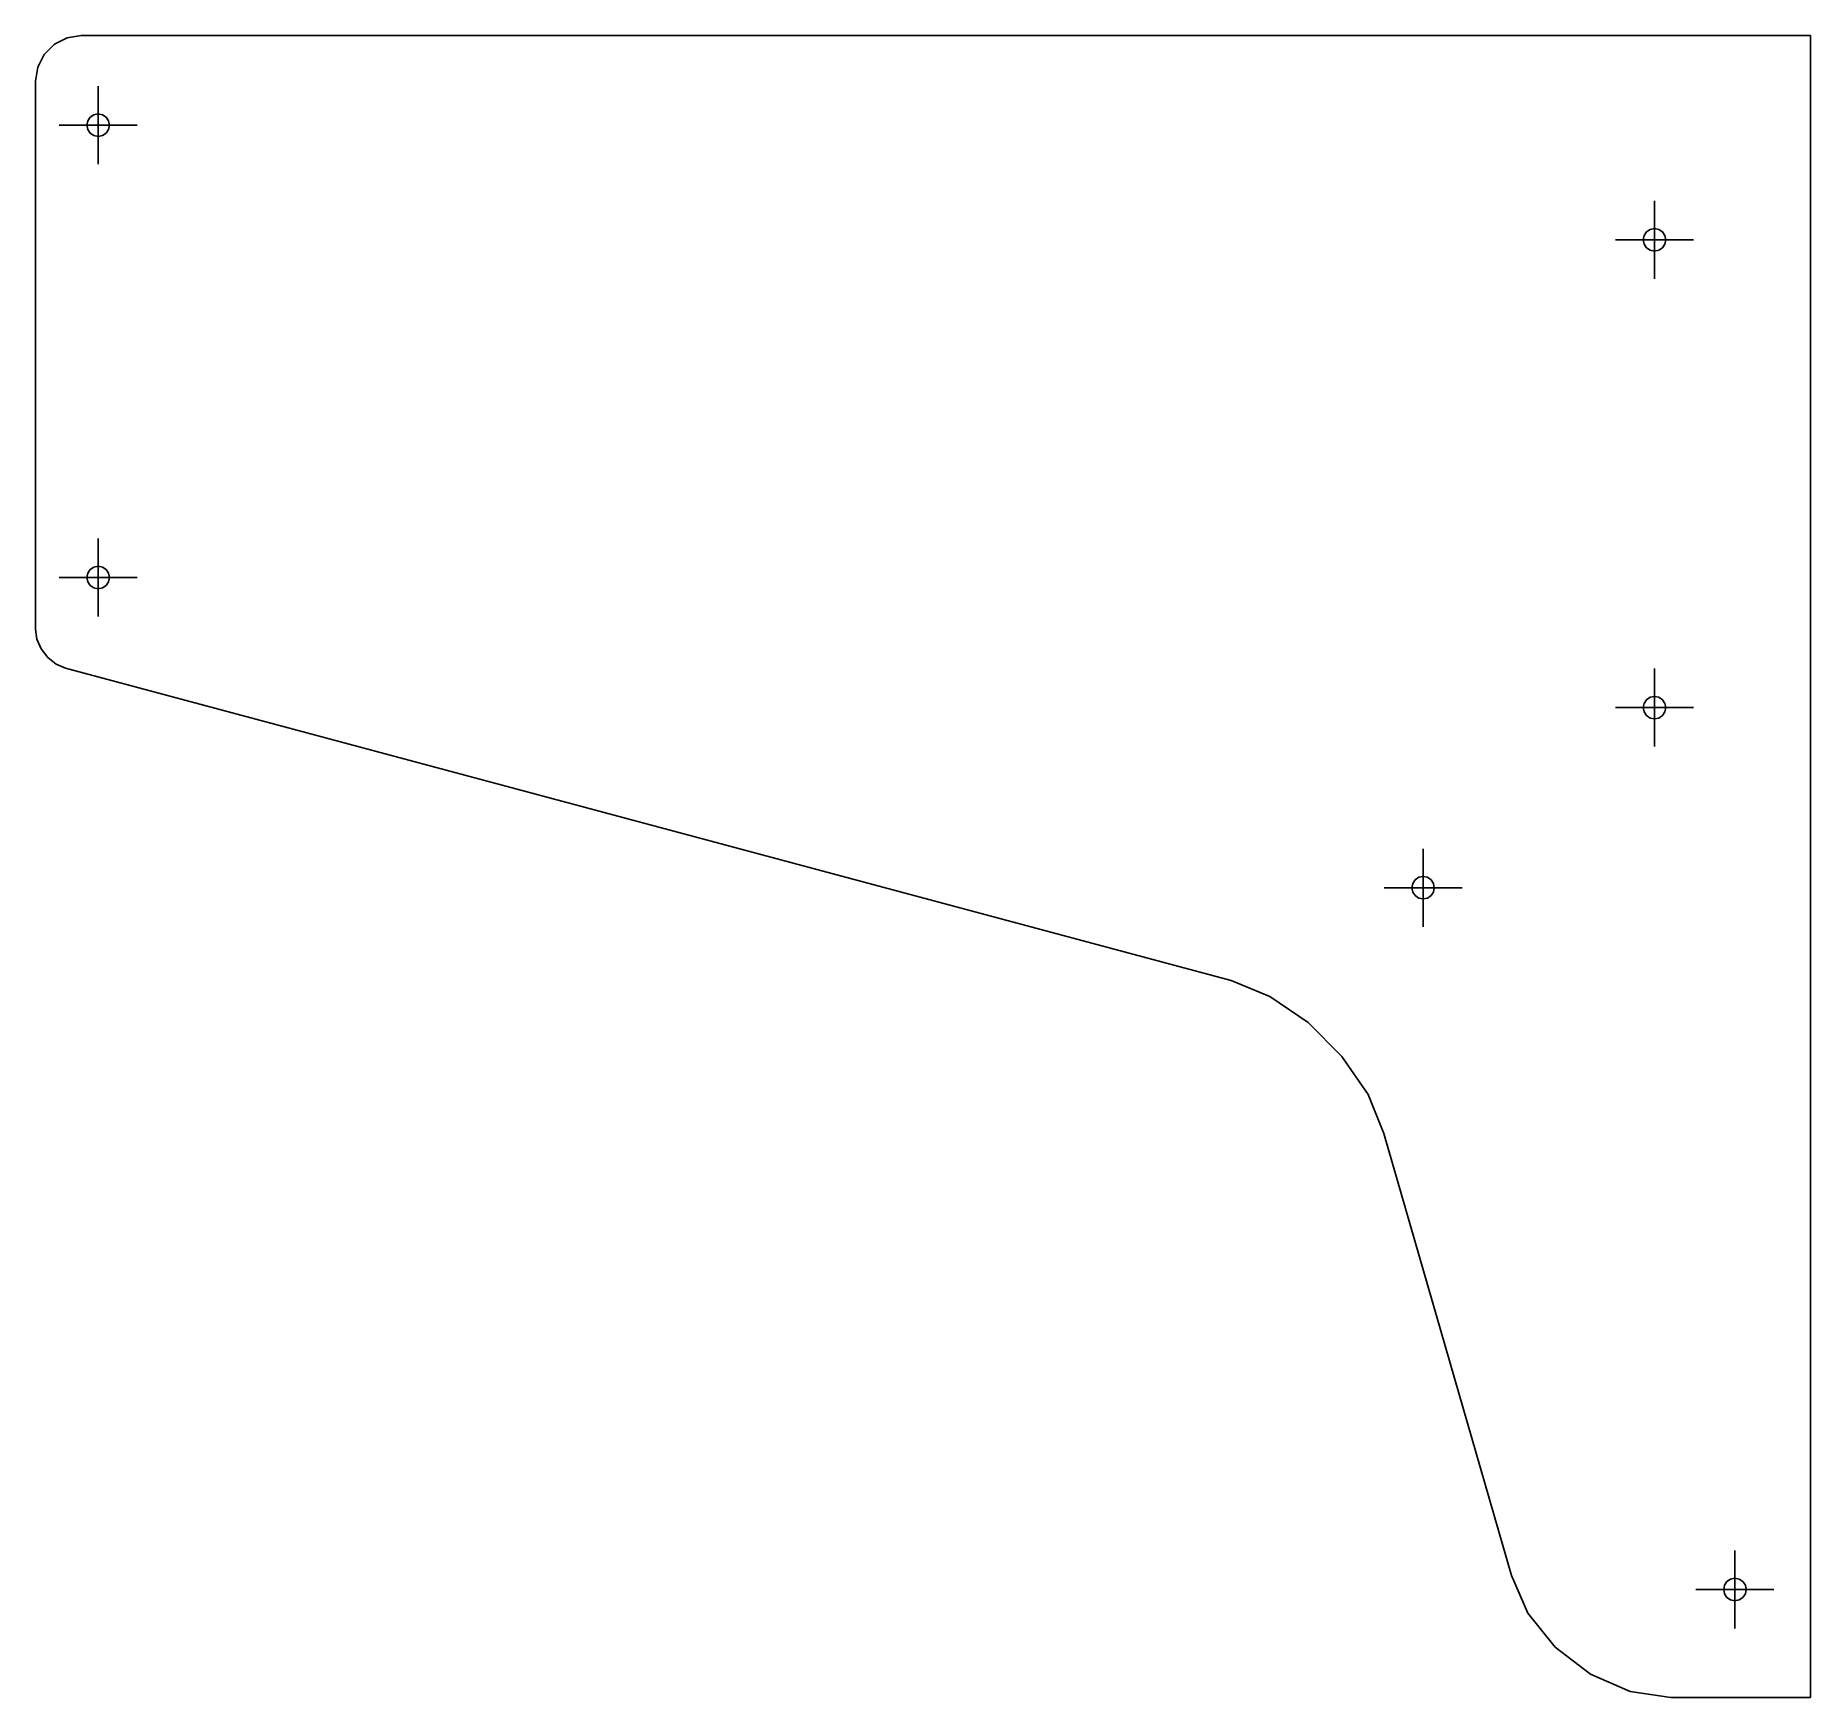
# Model space of a CAD drawing. Extents: x -267 to 188, y -80 to 346.
import ezdxf

# ---------------------------------------------------------------- set-up
doc = ezdxf.new("R2010")
doc.units = 0

msp = doc.modelspace()

# ---------------------------------------------------------------- linework, layer by layer
for p, q in [((-262.44, 343.76, -119), (-265.04, 341.16, -119)), ((-259.17, 345.43, -119), (-262.44, 343.76, -119)), ((-255.55, 346, -119), (-259.17, 345.43, -119)), ((188, 346, -119), (-255.55, 346, -119)), ((188, 346, -119), (188, -80.29, -119)), ((-267.28, 334.27, -119), (-266.71, 337.89, -119)), ((-265.04, 341.16, -119), (-266.71, 337.89, -119)), ((-267.28, 193.74, -119), (-267.28, 334.27, -119)), ((-251.2, 333, -119), (-251.2, 313, -119)), ((-254.08, 323, -119), (-253.86, 324.1, -119)), ((-253.86, 324.1, -119), (-253.24, 325.04, -119)), ((-252.3, 325.67, -119), (-253.24, 325.04, -119)), ((-251.2, 325.89, -119), (-252.3, 325.67, -119)), ((-251.2, 325.89, -119), (-250.09, 325.67, -119)), ((-249.15, 325.04, -119), (-250.09, 325.67, -119)), ((-249.15, 325.04, -119), (-248.53, 324.1, -119)), ((-248.53, 324.1, -119), (-248.31, 323, -119)), ((-261.2, 323, -119), (-241.2, 323, -119)), ((-254.08, 323, -119), (-253.86, 321.89, -119)), ((-253.24, 320.96, -119), (-253.86, 321.89, -119)), ((-252.3, 320.33, -119), (-253.24, 320.96, -119)), ((-252.3, 320.33, -119), (-251.2, 320.11, -119)), ((-250.09, 320.33, -119), (-251.2, 320.11, -119)), ((-249.15, 320.96, -119), (-250.09, 320.33, -119)), ((-249.15, 320.96, -119), (-248.53, 321.89, -119)), ((-248.53, 321.89, -119), (-248.31, 323, -119)), ((147.98, 303.6, -119), (147.98, 283.6, -119)), ((145.93, 295.64, -119), (146.87, 296.26, -119)), ((147.98, 296.48, -119), (146.87, 296.26, -119)), ((147.98, 296.48, -119), (149.08, 296.26, -119)), ((150.02, 295.64, -119), (149.08, 296.26, -119)), ((137.98, 293.6, -119), (157.98, 293.6, -119)), ((145.31, 294.7, -119), (145.09, 293.6, -119)), ((145.31, 292.49, -119), (145.09, 293.6, -119)), ((145.93, 295.64, -119), (145.31, 294.7, -119)), ((145.31, 292.49, -119), (145.93, 291.55, -119)), ((145.93, 291.55, -119), (146.87, 290.93, -119)), ((150.02, 291.55, -119), (149.08, 290.93, -119)), ((150.02, 295.64, -119), (150.64, 294.7, -119)), ((150.64, 292.49, -119), (150.02, 291.55, -119)), ((150.64, 294.7, -119), (150.86, 293.6, -119)), ((150.64, 292.49, -119), (150.86, 293.6, -119)), ((146.87, 290.93, -119), (147.98, 290.71, -119)), ((149.08, 290.93, -119), (147.98, 290.71, -119)), ((-251.2, 217, -119), (-251.2, 197, -119)), ((-253.24, 209.04, -119), (-252.3, 209.67, -119)), ((-252.3, 209.67, -119), (-251.2, 209.89, -119)), ((-250.09, 209.67, -119), (-251.2, 209.89, -119)), ((-250.09, 209.67, -119), (-249.15, 209.04, -119)), ((-261.2, 207, -119), (-241.2, 207, -119)), ((-253.86, 208.1, -119), (-254.08, 207, -119)), ((-253.86, 205.89, -119), (-254.08, 207, -119)), ((-253.24, 209.04, -119), (-253.86, 208.1, -119)), ((-253.86, 205.89, -119), (-253.24, 204.96, -119)), ((-253.24, 204.96, -119), (-252.3, 204.33, -119)), ((-250.09, 204.33, -119), (-249.15, 204.96, -119)), ((-248.53, 208.1, -119), (-249.15, 209.04, -119)), ((-248.53, 205.89, -119), (-249.15, 204.96, -119)), ((-248.31, 207, -119), (-248.53, 208.1, -119)), ((-248.31, 207, -119), (-248.53, 205.89, -119)), ((-251.2, 204.11, -119), (-252.3, 204.33, -119)), ((-251.2, 204.11, -119), (-250.09, 204.33, -119)), ((-267.28, 193.74, -119), (-266.9, 191.18, -119)), ((-265.81, 188.66, -119), (-266.9, 191.18, -119)), ((-264.1, 186.43, -119), (-265.81, 188.66, -119)), ((-261.95, 184.72, -119), (-264.1, 186.43, -119)), ((-259.57, 183.7, -119), (-261.95, 184.72, -119)), ((-259.57, 183.7, -119), (39.37, 103.59, -119)), ((147.98, 183.6, -119), (147.98, 163.6, -119)), ((137.98, 173.6, -119), (157.98, 173.6, -119)), ((145.31, 174.7, -119), (145.09, 173.6, -119)), ((145.31, 172.49, -119), (145.09, 173.6, -119)), ((145.93, 175.64, -119), (145.31, 174.7, -119)), ((146.87, 176.26, -119), (145.93, 175.64, -119)), ((146.87, 176.26, -119), (147.98, 176.48, -119)), ((147.98, 176.48, -119), (149.08, 176.26, -119)), ((150.02, 175.64, -119), (149.08, 176.26, -119)), ((150.02, 175.64, -119), (150.64, 174.7, -119)), ((150.86, 173.6, -119), (150.64, 174.7, -119)), ((150.86, 173.6, -119), (150.64, 172.49, -119)), ((145.93, 171.55, -119), (145.31, 172.49, -119)), ((145.93, 171.55, -119), (146.87, 170.93, -119)), ((147.98, 170.71, -119), (146.87, 170.93, -119)), ((149.08, 170.93, -119), (147.98, 170.71, -119)), ((149.08, 170.93, -119), (150.02, 171.55, -119)), ((150.02, 171.55, -119), (150.64, 172.49, -119)), ((88.62, 137.42, -119), (88.62, 117.42, -119)), ((85.74, 127.42, -119), (85.96, 128.52, -119)), ((86.58, 129.46, -119), (85.96, 128.52, -119)), ((86.58, 129.46, -119), (87.52, 130.09, -119)), ((88.62, 130.3, -119), (87.52, 130.09, -119)), ((89.73, 130.09, -119), (88.62, 130.3, -119)), ((90.67, 129.46, -119), (89.73, 130.09, -119)), ((90.67, 129.46, -119), (91.29, 128.52, -119)), ((91.29, 128.52, -119), (91.51, 127.42, -119)), ((78.62, 127.42, -119), (98.62, 127.42, -119)), ((85.74, 127.42, -119), (85.96, 126.31, -119)), ((85.96, 126.31, -119), (86.58, 125.38, -119)), ((87.52, 124.75, -119), (86.58, 125.38, -119)), ((87.52, 124.75, -119), (88.62, 124.53, -119)), ((89.73, 124.75, -119), (88.62, 124.53, -119)), ((90.67, 125.38, -119), (89.73, 124.75, -119)), ((90.67, 125.38, -119), (91.29, 126.31, -119)), ((91.51, 127.42, -119), (91.29, 126.31, -119)), ((39.37, 103.59, -119), (49.33, 99.52, -119)), ((59.13, 92.82, -119), (49.33, 99.52, -119)), ((67.81, 84.14, -119), (59.13, 92.82, -119)), ((74.51, 74.34, -119), (67.81, 84.14, -119)), ((78.58, 64.38, -119), (74.51, 74.34, -119)), ((111.32, -48.97, -119), (78.58, 64.38, -119)), ((168.62, -42.58, -119), (168.62, -62.58, -119)), ((111.32, -48.97, -119), (115.52, -58.65, -119)), ((167.52, -49.91, -119), (166.58, -50.54, -119)), ((167.52, -49.91, -119), (168.62, -49.7, -119)), ((168.62, -49.7, -119), (169.73, -49.91, -119)), ((169.73, -49.91, -119), (170.67, -50.54, -119)), ((158.62, -52.58, -119), (178.62, -52.58, -119)), ((165.96, -51.48, -119), (165.74, -52.58, -119)), ((165.74, -52.58, -119), (165.96, -53.69, -119)), ((166.58, -50.54, -119), (165.96, -51.48, -119)), ((166.58, -54.62, -119), (165.96, -53.69, -119)), ((166.58, -54.62, -119), (167.52, -55.25, -119)), ((170.67, -54.62, -119), (169.73, -55.25, -119)), ((170.67, -50.54, -119), (171.29, -51.48, -119)), ((170.67, -54.62, -119), (171.29, -53.69, -119)), ((171.29, -51.48, -119), (171.51, -52.58, -119)), ((171.29, -53.69, -119), (171.51, -52.58, -119)), ((122.48, -67.38, -119), (115.52, -58.65, -119)), ((168.62, -55.47, -119), (167.52, -55.25, -119)), ((168.62, -55.47, -119), (169.73, -55.25, -119)), ((131.53, -74.31, -119), (122.48, -67.38, -119)), ((141.78, -78.75, -119), (131.53, -74.31, -119)), ((152.21, -80.29, -119), (141.78, -78.75, -119)), ((188, -80.29, -119), (152.21, -80.29, -119))]:
    msp.add_line(p, q)

doc.saveas('drawing.dxf')
